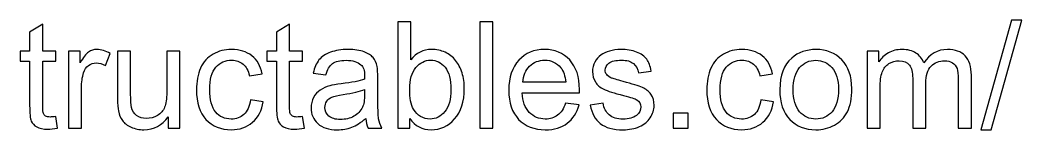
# Model space of a CAD drawing. Header units: centimetres. Extents: x -18.2 to 12.4, y -7.9 to 11.
# Drawn here: x -3.41 to 4.64, y 10.17 to 11.05 of the extents above; entities that cross this region are included whole.
import ezdxf

# ---------------------------------------------------------------- set-up
doc = ezdxf.new("R2010")
doc.units = ezdxf.units.CM
doc.header["$MEASUREMENT"] = 0
doc.layers.add('layer 1', color=7, linetype='Continuous')

msp = doc.modelspace()

# ---------------------------------------------------------------- linework, layer by layer
at = {"layer": 'layer 1', "color": 250}
for points, knots in [([(4.31264, 10.16726), (4.31264, 10.16726), (4.56034, 11.04851), (4.56034, 11.04851), (4.56034, 11.04851), (4.56034, 11.04851), (4.6447, 11.04851), (4.6447, 11.04851), (4.6447, 11.04851), (4.6447, 11.04851), (4.39699, 10.16726), (4.39699, 10.16726), (4.39699, 10.16726), (4.39699, 10.16726), (4.31264, 10.16726), (4.31264, 10.16726)], [0, 0, 0, 0, 0.2, 0.2, 0.2, 0.2, 0.4, 0.4, 0.4, 0.4, 0.6, 0.6, 0.6, 0.6, 1, 1, 1, 1]), ([(-3.12501, 10.27503), (-3.12501, 10.27503), (-3.11072, 10.18254), (-3.11072, 10.18254), (-3.11072, 10.18254), (-3.1401, 10.17639), (-3.1665, 10.17321), (-3.18952, 10.17321), (-3.18952, 10.17321), (-3.22743, 10.17321), (-3.2568, 10.17917), (-3.27784, 10.19128), (-3.27784, 10.19128), (-3.29868, 10.20338), (-3.31337, 10.21906), (-3.32191, 10.23871), (-3.32191, 10.23871), (-3.33044, 10.25836), (-3.33461, 10.29965), (-3.33461, 10.36256), (-3.33461, 10.36256), (-3.33461, 10.36256), (-3.33461, 10.71864), (-3.33461, 10.71864), (-3.33461, 10.71864), (-3.33461, 10.71864), (-3.41202, 10.71864), (-3.41202, 10.71864), (-3.41202, 10.71864), (-3.41202, 10.71864), (-3.41202, 10.79962), (-3.41202, 10.79962), (-3.41202, 10.79962), (-3.41202, 10.79962), (-3.33461, 10.79962), (-3.33461, 10.79962), (-3.33461, 10.79962), (-3.33461, 10.79962), (-3.33461, 10.95245), (-3.33461, 10.95245), (-3.33461, 10.95245), (-3.33461, 10.95245), (-3.22981, 11.01536), (-3.22981, 11.01536), (-3.22981, 11.01536), (-3.22981, 11.01536), (-3.22981, 10.79962), (-3.22981, 10.79962), (-3.22981, 10.79962), (-3.22981, 10.79962), (-3.12501, 10.79962), (-3.12501, 10.79962), (-3.12501, 10.79962), (-3.12501, 10.79962), (-3.12501, 10.71864), (-3.12501, 10.71864), (-3.12501, 10.71864), (-3.12501, 10.71864), (-3.22981, 10.71864), (-3.22981, 10.71864), (-3.22981, 10.71864), (-3.22981, 10.71864), (-3.22981, 10.35661), (-3.22981, 10.35661), (-3.22981, 10.35661), (-3.22981, 10.32664), (-3.22802, 10.30739), (-3.22425, 10.29885), (-3.22425, 10.29885), (-3.22068, 10.29032), (-3.21473, 10.28357), (-3.20639, 10.27841), (-3.20639, 10.27841), (-3.19805, 10.27345), (-3.18615, 10.27087), (-3.17066, 10.27087), (-3.17066, 10.27087), (-3.15915, 10.27087), (-3.14387, 10.27226), (-3.12501, 10.27503)], [0, 0, 0, 0, 0.047619, 0.047619, 0.047619, 0.047619, 0.0952381, 0.0952381, 0.0952381, 0.0952381, 0.1428571, 0.1428571, 0.1428571, 0.1428571, 0.1904762, 0.1904762, 0.1904762, 0.1904762, 0.2380952, 0.2380952, 0.2380952, 0.2380952, 0.2857143, 0.2857143, 0.2857143, 0.2857143, 0.3333333, 0.3333333, 0.3333333, 0.3333333, 0.3809524, 0.3809524, 0.3809524, 0.3809524, 0.4285714, 0.4285714, 0.4285714, 0.4285714, 0.4761905, 0.4761905, 0.4761905, 0.4761905, 0.5238095, 0.5238095, 0.5238095, 0.5238095, 0.5714286, 0.5714286, 0.5714286, 0.5714286, 0.6190476, 0.6190476, 0.6190476, 0.6190476, 0.6666667, 0.6666667, 0.6666667, 0.6666667, 0.7142857, 0.7142857, 0.7142857, 0.7142857, 0.7619048, 0.7619048, 0.7619048, 0.7619048, 0.8095238, 0.8095238, 0.8095238, 0.8095238, 0.8571429, 0.8571429, 0.8571429, 0.8571429, 0.9047619, 0.9047619, 0.9047619, 0.9047619, 1, 1, 1, 1]), ([(-1.13981, 10.27503), (-1.13981, 10.27503), (-1.12552, 10.18254), (-1.12552, 10.18254), (-1.12552, 10.18254), (-1.1549, 10.17639), (-1.1813, 10.17321), (-1.20432, 10.17321), (-1.20432, 10.17321), (-1.24223, 10.17321), (-1.2716, 10.17917), (-1.29264, 10.19128), (-1.29264, 10.19128), (-1.31348, 10.20338), (-1.32817, 10.21906), (-1.33671, 10.23871), (-1.33671, 10.23871), (-1.34524, 10.25836), (-1.34941, 10.29965), (-1.34941, 10.36256), (-1.34941, 10.36256), (-1.34941, 10.36256), (-1.34941, 10.71864), (-1.34941, 10.71864), (-1.34941, 10.71864), (-1.34941, 10.71864), (-1.42682, 10.71864), (-1.42682, 10.71864), (-1.42682, 10.71864), (-1.42682, 10.71864), (-1.42682, 10.79962), (-1.42682, 10.79962), (-1.42682, 10.79962), (-1.42682, 10.79962), (-1.34941, 10.79962), (-1.34941, 10.79962), (-1.34941, 10.79962), (-1.34941, 10.79962), (-1.34941, 10.95245), (-1.34941, 10.95245), (-1.34941, 10.95245), (-1.34941, 10.95245), (-1.24461, 11.01536), (-1.24461, 11.01536), (-1.24461, 11.01536), (-1.24461, 11.01536), (-1.24461, 10.79962), (-1.24461, 10.79962), (-1.24461, 10.79962), (-1.24461, 10.79962), (-1.13981, 10.79962), (-1.13981, 10.79962), (-1.13981, 10.79962), (-1.13981, 10.79962), (-1.13981, 10.71864), (-1.13981, 10.71864), (-1.13981, 10.71864), (-1.13981, 10.71864), (-1.24461, 10.71864), (-1.24461, 10.71864), (-1.24461, 10.71864), (-1.24461, 10.71864), (-1.24461, 10.35661), (-1.24461, 10.35661), (-1.24461, 10.35661), (-1.24461, 10.32664), (-1.24282, 10.30739), (-1.23905, 10.29885), (-1.23905, 10.29885), (-1.23548, 10.29032), (-1.22953, 10.28357), (-1.22119, 10.27841), (-1.22119, 10.27841), (-1.21285, 10.27345), (-1.20095, 10.27087), (-1.18546, 10.27087), (-1.18546, 10.27087), (-1.17395, 10.27087), (-1.15867, 10.27226), (-1.13981, 10.27503)], [0, 0, 0, 0, 0.047619, 0.047619, 0.047619, 0.047619, 0.0952381, 0.0952381, 0.0952381, 0.0952381, 0.1428571, 0.1428571, 0.1428571, 0.1428571, 0.1904762, 0.1904762, 0.1904762, 0.1904762, 0.2380952, 0.2380952, 0.2380952, 0.2380952, 0.2857143, 0.2857143, 0.2857143, 0.2857143, 0.3333333, 0.3333333, 0.3333333, 0.3333333, 0.3809524, 0.3809524, 0.3809524, 0.3809524, 0.4285714, 0.4285714, 0.4285714, 0.4285714, 0.4761905, 0.4761905, 0.4761905, 0.4761905, 0.5238095, 0.5238095, 0.5238095, 0.5238095, 0.5714286, 0.5714286, 0.5714286, 0.5714286, 0.6190476, 0.6190476, 0.6190476, 0.6190476, 0.6666667, 0.6666667, 0.6666667, 0.6666667, 0.7142857, 0.7142857, 0.7142857, 0.7142857, 0.7619048, 0.7619048, 0.7619048, 0.7619048, 0.8095238, 0.8095238, 0.8095238, 0.8095238, 0.8571429, 0.8571429, 0.8571429, 0.8571429, 0.9047619, 0.9047619, 0.9047619, 0.9047619, 1, 1, 1, 1]), ([(-0.27761, 10.18155), (-0.27761, 10.18155), (-0.37526, 10.18155), (-0.37526, 10.18155), (-0.37526, 10.18155), (-0.37526, 10.18155), (-0.37526, 11.03422), (-0.37526, 11.03422), (-0.37526, 11.03422), (-0.37526, 11.03422), (-0.27047, 11.03422), (-0.27047, 11.03422), (-0.27047, 11.03422), (-0.27047, 11.03422), (-0.27047, 10.72995), (-0.27047, 10.72995), (-0.27047, 10.72995), (-0.2262, 10.78513), (-0.16984, 10.81272), (-0.10116, 10.81272), (-0.10116, 10.81272), (-0.06325, 10.81272), (-0.02713, 10.80517), (0.00681, 10.78989), (0.00681, 10.78989), (0.04075, 10.77461), (0.06854, 10.75297), (0.09057, 10.72539), (0.09057, 10.72539), (0.1124, 10.6976), (0.12967, 10.66425), (0.14198, 10.62515), (0.14198, 10.62515), (0.15448, 10.58625), (0.16063, 10.54437), (0.16063, 10.49991), (0.16063, 10.49991), (0.16063, 10.39432), (0.13443, 10.31255), (0.08223, 10.25499), (0.08223, 10.25499), (0.02983, 10.19723), (-0.03288, 10.16845), (-0.10612, 10.16845), (-0.10612, 10.16845), (-0.17897, 10.16845), (-0.23613, 10.19882), (-0.27761, 10.25935), (-0.27761, 10.25935), (-0.27761, 10.25935), (-0.27761, 10.18155), (-0.27761, 10.18155)], [0, 0, 0, 0, 0.0714286, 0.0714286, 0.0714286, 0.0714286, 0.1428571, 0.1428571, 0.1428571, 0.1428571, 0.2142857, 0.2142857, 0.2142857, 0.2142857, 0.2857143, 0.2857143, 0.2857143, 0.2857143, 0.3571429, 0.3571429, 0.3571429, 0.3571429, 0.4285714, 0.4285714, 0.4285714, 0.4285714, 0.5, 0.5, 0.5, 0.5, 0.5714286, 0.5714286, 0.5714286, 0.5714286, 0.6428571, 0.6428571, 0.6428571, 0.6428571, 0.7142857, 0.7142857, 0.7142857, 0.7142857, 0.7857143, 0.7857143, 0.7857143, 0.7857143, 0.8571429, 0.8571429, 0.8571429, 0.8571429, 1, 1, 1, 1]), ([(0.28588, 10.18155), (0.28588, 10.18155), (0.28588, 11.03422), (0.28588, 11.03422), (0.28588, 11.03422), (0.28588, 11.03422), (0.39067, 11.03422), (0.39067, 11.03422), (0.39067, 11.03422), (0.39067, 11.03422), (0.39067, 10.18155), (0.39067, 10.18155), (0.39067, 10.18155), (0.39067, 10.18155), (0.28588, 10.18155), (0.28588, 10.18155)], [0, 0, 0, 0, 0.2, 0.2, 0.2, 0.2, 0.4, 0.4, 0.4, 0.4, 0.6, 0.6, 0.6, 0.6, 1, 1, 1, 1]), ([(-3.02279, 10.18155), (-3.02279, 10.18155), (-3.02279, 10.79962), (-3.02279, 10.79962), (-3.02279, 10.79962), (-3.02279, 10.79962), (-2.92871, 10.79962), (-2.92871, 10.79962), (-2.92871, 10.79962), (-2.92871, 10.79962), (-2.92871, 10.70494), (-2.92871, 10.70494), (-2.92871, 10.70494), (-2.9047, 10.74881), (-2.88247, 10.77778), (-2.86202, 10.79168), (-2.86202, 10.79168), (-2.84158, 10.80577), (-2.81915, 10.81272), (-2.79474, 10.81272), (-2.79474, 10.81272), (-2.75941, 10.81272), (-2.72348, 10.8016), (-2.68696, 10.77957), (-2.68696, 10.77957), (-2.68696, 10.77957), (-2.72428, 10.68291), (-2.72428, 10.68291), (-2.72428, 10.68291), (-2.74968, 10.6972), (-2.77509, 10.70435), (-2.8005, 10.70435), (-2.8005, 10.70435), (-2.82332, 10.70435), (-2.84376, 10.6974), (-2.86183, 10.6837), (-2.86183, 10.6837), (-2.87989, 10.67001), (-2.89279, 10.65096), (-2.90053, 10.62654), (-2.90053, 10.62654), (-2.91224, 10.58943), (-2.918, 10.54874), (-2.918, 10.50448), (-2.918, 10.50448), (-2.918, 10.50448), (-2.918, 10.18155), (-2.918, 10.18155), (-2.918, 10.18155), (-2.918, 10.18155), (-3.02279, 10.18155), (-3.02279, 10.18155)], [0, 0, 0, 0, 0.0714286, 0.0714286, 0.0714286, 0.0714286, 0.1428571, 0.1428571, 0.1428571, 0.1428571, 0.2142857, 0.2142857, 0.2142857, 0.2142857, 0.2857143, 0.2857143, 0.2857143, 0.2857143, 0.3571429, 0.3571429, 0.3571429, 0.3571429, 0.4285714, 0.4285714, 0.4285714, 0.4285714, 0.5, 0.5, 0.5, 0.5, 0.5714286, 0.5714286, 0.5714286, 0.5714286, 0.6428571, 0.6428571, 0.6428571, 0.6428571, 0.7142857, 0.7142857, 0.7142857, 0.7142857, 0.7857143, 0.7857143, 0.7857143, 0.7857143, 0.8571429, 0.8571429, 0.8571429, 0.8571429, 1, 1, 1, 1]), ([(-2.22133, 10.18155), (-2.22133, 10.18155), (-2.22133, 10.27345), (-2.22133, 10.27345), (-2.22133, 10.27345), (-2.26937, 10.20338), (-2.33447, 10.16845), (-2.41684, 10.16845), (-2.41684, 10.16845), (-2.45316, 10.16845), (-2.4871, 10.1754), (-2.51866, 10.18929), (-2.51866, 10.18929), (-2.55021, 10.20338), (-2.57364, 10.22085), (-2.58892, 10.24189), (-2.58892, 10.24189), (-2.6042, 10.26313), (-2.61492, 10.28893), (-2.62107, 10.31949), (-2.62107, 10.31949), (-2.62524, 10.34014), (-2.62742, 10.37269), (-2.62742, 10.41715), (-2.62742, 10.41715), (-2.62742, 10.41715), (-2.62742, 10.79962), (-2.62742, 10.79962), (-2.62742, 10.79962), (-2.62742, 10.79962), (-2.52263, 10.79962), (-2.52263, 10.79962), (-2.52263, 10.79962), (-2.52263, 10.79962), (-2.52263, 10.45764), (-2.52263, 10.45764), (-2.52263, 10.45764), (-2.52263, 10.40305), (-2.52044, 10.36614), (-2.51627, 10.34728), (-2.51627, 10.34728), (-2.50973, 10.31969), (-2.49583, 10.29826), (-2.4744, 10.28258), (-2.4744, 10.28258), (-2.45316, 10.2669), (-2.42696, 10.25896), (-2.3956, 10.25896), (-2.3956, 10.25896), (-2.36424, 10.25896), (-2.33486, 10.2669), (-2.30747, 10.28297), (-2.30747, 10.28297), (-2.28008, 10.29905), (-2.26063, 10.32108), (-2.24912, 10.34867), (-2.24912, 10.34867), (-2.23781, 10.37626), (-2.23205, 10.41655), (-2.23205, 10.46915), (-2.23205, 10.46915), (-2.23205, 10.46915), (-2.23205, 10.79962), (-2.23205, 10.79962), (-2.23205, 10.79962), (-2.23205, 10.79962), (-2.12725, 10.79962), (-2.12725, 10.79962), (-2.12725, 10.79962), (-2.12725, 10.79962), (-2.12725, 10.18155), (-2.12725, 10.18155), (-2.12725, 10.18155), (-2.12725, 10.18155), (-2.22133, 10.18155), (-2.22133, 10.18155)], [0, 0, 0, 0, 0.05, 0.05, 0.05, 0.05, 0.1, 0.1, 0.1, 0.1, 0.15, 0.15, 0.15, 0.15, 0.2, 0.2, 0.2, 0.2, 0.25, 0.25, 0.25, 0.25, 0.3, 0.3, 0.3, 0.3, 0.35, 0.35, 0.35, 0.35, 0.4, 0.4, 0.4, 0.4, 0.45, 0.45, 0.45, 0.45, 0.5, 0.5, 0.5, 0.5, 0.55, 0.55, 0.55, 0.55, 0.6, 0.6, 0.6, 0.6, 0.65, 0.65, 0.65, 0.65, 0.7, 0.7, 0.7, 0.7, 0.75, 0.75, 0.75, 0.75, 0.8, 0.8, 0.8, 0.8, 0.85, 0.85, 0.85, 0.85, 0.9, 0.9, 0.9, 0.9, 1, 1, 1, 1]), ([(-1.559, 10.40782), (-1.559, 10.40782), (-1.45659, 10.39353), (-1.45659, 10.39353), (-1.45659, 10.39353), (-1.4679, 10.32307), (-1.49648, 10.26809), (-1.54273, 10.22819), (-1.54273, 10.22819), (-1.58897, 10.1883), (-1.64594, 10.16845), (-1.71322, 10.16845), (-1.71322, 10.16845), (-1.79758, 10.16845), (-1.86546, 10.19604), (-1.91666, 10.25122), (-1.91666, 10.25122), (-1.96807, 10.30639), (-1.99367, 10.38539), (-1.99367, 10.4882), (-1.99367, 10.4882), (-1.99367, 10.55489), (-1.98256, 10.61305), (-1.96053, 10.66306), (-1.96053, 10.66306), (-1.9385, 10.71288), (-1.90495, 10.75039), (-1.8597, 10.7752), (-1.8597, 10.7752), (-1.81465, 10.80021), (-1.76562, 10.81272), (-1.71243, 10.81272), (-1.71243, 10.81272), (-1.64554, 10.81272), (-1.59056, 10.79585), (-1.54809, 10.76191), (-1.54809, 10.76191), (-1.50541, 10.72797), (-1.47802, 10.67973), (-1.46611, 10.61741), (-1.46611, 10.61741), (-1.46611, 10.61741), (-1.56734, 10.60193), (-1.56734, 10.60193), (-1.56734, 10.60193), (-1.57707, 10.64341), (-1.59413, 10.67457), (-1.61894, 10.69561), (-1.61894, 10.69561), (-1.64356, 10.71645), (-1.67333, 10.72697), (-1.70826, 10.72697), (-1.70826, 10.72697), (-1.76106, 10.72697), (-1.80393, 10.70812), (-1.83707, 10.67041), (-1.83707, 10.67041), (-1.87002, 10.6325), (-1.8865, 10.57295), (-1.8865, 10.49118), (-1.8865, 10.49118), (-1.8865, 10.40821), (-1.87062, 10.34807), (-1.83886, 10.31056), (-1.83886, 10.31056), (-1.80691, 10.27305), (-1.76542, 10.25419), (-1.71441, 10.25419), (-1.71441, 10.25419), (-1.67313, 10.25419), (-1.63879, 10.2667), (-1.6114, 10.2919), (-1.6114, 10.2919), (-1.58381, 10.31691), (-1.56635, 10.35562), (-1.559, 10.40782)], [0, 0, 0, 0, 0.05, 0.05, 0.05, 0.05, 0.1, 0.1, 0.1, 0.1, 0.15, 0.15, 0.15, 0.15, 0.2, 0.2, 0.2, 0.2, 0.25, 0.25, 0.25, 0.25, 0.3, 0.3, 0.3, 0.3, 0.35, 0.35, 0.35, 0.35, 0.4, 0.4, 0.4, 0.4, 0.45, 0.45, 0.45, 0.45, 0.5, 0.5, 0.5, 0.5, 0.55, 0.55, 0.55, 0.55, 0.6, 0.6, 0.6, 0.6, 0.65, 0.65, 0.65, 0.65, 0.7, 0.7, 0.7, 0.7, 0.75, 0.75, 0.75, 0.75, 0.8, 0.8, 0.8, 0.8, 0.85, 0.85, 0.85, 0.85, 0.9, 0.9, 0.9, 0.9, 1, 1, 1, 1]), ([(-0.63269, 10.25896), (-0.6716, 10.22581), (-0.70911, 10.20259), (-0.74503, 10.18889), (-0.74503, 10.18889), (-0.78096, 10.1752), (-0.81946, 10.16845), (-0.86075, 10.16845), (-0.86075, 10.16845), (-0.92863, 10.16845), (-0.98083, 10.18492), (-1.01735, 10.21807), (-1.01735, 10.21807), (-1.05387, 10.25102), (-1.07213, 10.29329), (-1.07213, 10.3447), (-1.07213, 10.3447), (-1.07213, 10.37487), (-1.06518, 10.40246), (-1.05149, 10.42747), (-1.05149, 10.42747), (-1.03759, 10.45248), (-1.01953, 10.47232), (-0.9973, 10.48741), (-0.9973, 10.48741), (-0.97487, 10.50249), (-0.94986, 10.514), (-0.92188, 10.52174), (-0.92188, 10.52174), (-0.90124, 10.5271), (-0.87008, 10.53226), (-0.82859, 10.53742), (-0.82859, 10.53742), (-0.74404, 10.54735), (-0.68152, 10.55946), (-0.64163, 10.57335), (-0.64163, 10.57335), (-0.64123, 10.58764), (-0.64103, 10.59677), (-0.64103, 10.60054), (-0.64103, 10.60054), (-0.64103, 10.64302), (-0.65095, 10.67299), (-0.6708, 10.69045), (-0.6708, 10.69045), (-0.6976, 10.71407), (-0.73749, 10.72578), (-0.79029, 10.72578), (-0.79029, 10.72578), (-0.83971, 10.72578), (-0.87623, 10.71705), (-0.89965, 10.69978), (-0.89965, 10.69978), (-0.92327, 10.68251), (-0.94054, 10.65195), (-0.95185, 10.60789), (-0.95185, 10.60789), (-0.95185, 10.60789), (-1.05427, 10.62218), (-1.05427, 10.62218), (-1.05427, 10.62218), (-1.04494, 10.66604), (-1.02965, 10.70157), (-1.00822, 10.72856), (-1.00822, 10.72856), (-0.98678, 10.75555), (-0.95582, 10.7762), (-0.91533, 10.79088), (-0.91533, 10.79088), (-0.87504, 10.80537), (-0.828, 10.81272), (-0.77481, 10.81272), (-0.77481, 10.81272), (-0.72201, 10.81272), (-0.67894, 10.80656), (-0.64579, 10.79406), (-0.64579, 10.79406), (-0.61285, 10.78156), (-0.58843, 10.76607), (-0.57295, 10.74722), (-0.57295, 10.74722), (-0.55747, 10.72836), (-0.54655, 10.70454), (-0.5402, 10.67577), (-0.5402, 10.67577), (-0.53683, 10.6579), (-0.53504, 10.62575), (-0.53504, 10.5795), (-0.53504, 10.5795), (-0.53504, 10.5795), (-0.53504, 10.44057), (-0.53504, 10.44057), (-0.53504, 10.44057), (-0.53504, 10.34351), (-0.53286, 10.28218), (-0.52849, 10.25618), (-0.52849, 10.25618), (-0.52432, 10.23018), (-0.51559, 10.20537), (-0.50289, 10.18155), (-0.50289, 10.18155), (-0.50289, 10.18155), (-0.61245, 10.18155), (-0.61245, 10.18155), (-0.61245, 10.18155), (-0.62297, 10.20358), (-0.62972, 10.22938), (-0.63269, 10.25896)], [0, 0, 0, 0, 0.0357143, 0.0357143, 0.0357143, 0.0357143, 0.0714286, 0.0714286, 0.0714286, 0.0714286, 0.1071429, 0.1071429, 0.1071429, 0.1071429, 0.1428571, 0.1428571, 0.1428571, 0.1428571, 0.1785714, 0.1785714, 0.1785714, 0.1785714, 0.2142857, 0.2142857, 0.2142857, 0.2142857, 0.25, 0.25, 0.25, 0.25, 0.2857143, 0.2857143, 0.2857143, 0.2857143, 0.3214286, 0.3214286, 0.3214286, 0.3214286, 0.3571429, 0.3571429, 0.3571429, 0.3571429, 0.3928571, 0.3928571, 0.3928571, 0.3928571, 0.4285714, 0.4285714, 0.4285714, 0.4285714, 0.4642857, 0.4642857, 0.4642857, 0.4642857, 0.5, 0.5, 0.5, 0.5, 0.5357143, 0.5357143, 0.5357143, 0.5357143, 0.5714286, 0.5714286, 0.5714286, 0.5714286, 0.6071429, 0.6071429, 0.6071429, 0.6071429, 0.6428571, 0.6428571, 0.6428571, 0.6428571, 0.6785714, 0.6785714, 0.6785714, 0.6785714, 0.7142857, 0.7142857, 0.7142857, 0.7142857, 0.75, 0.75, 0.75, 0.75, 0.7857143, 0.7857143, 0.7857143, 0.7857143, 0.8214286, 0.8214286, 0.8214286, 0.8214286, 0.8571429, 0.8571429, 0.8571429, 0.8571429, 0.8928571, 0.8928571, 0.8928571, 0.8928571, 0.9285714, 0.9285714, 0.9285714, 0.9285714, 1, 1, 1, 1]), ([(0.9744, 10.38162), (0.9744, 10.38162), (1.08277, 10.36733), (1.08277, 10.36733), (1.08277, 10.36733), (1.0659, 10.30441), (1.03434, 10.25538), (0.98829, 10.22065), (0.98829, 10.22065), (0.94225, 10.18592), (0.8835, 10.16845), (0.81184, 10.16845), (0.81184, 10.16845), (0.72173, 10.16845), (0.65028, 10.19624), (0.59749, 10.25181), (0.59749, 10.25181), (0.54469, 10.30719), (0.51829, 10.38519), (0.51829, 10.48542), (0.51829, 10.48542), (0.51829, 10.58903), (0.54489, 10.66961), (0.59828, 10.72677), (0.59828, 10.72677), (0.65167, 10.78414), (0.72094, 10.81272), (0.80609, 10.81272), (0.80609, 10.81272), (0.88846, 10.81272), (0.95574, 10.78473), (1.00794, 10.72856), (1.00794, 10.72856), (1.06014, 10.67239), (1.08634, 10.5934), (1.08634, 10.49158), (1.08634, 10.49158), (1.08634, 10.48542), (1.08614, 10.47609), (1.08575, 10.46379), (1.08575, 10.46379), (1.08575, 10.46379), (0.62547, 10.46379), (0.62547, 10.46379), (0.62547, 10.46379), (0.62944, 10.39611), (0.6485, 10.34411), (0.68303, 10.30818), (0.68303, 10.30818), (0.71737, 10.27226), (0.76044, 10.25419), (0.81184, 10.25419), (0.81184, 10.25419), (0.85015, 10.25419), (0.8829, 10.26432), (0.90989, 10.28456), (0.90989, 10.28456), (0.93709, 10.30481), (0.95852, 10.33716), (0.9744, 10.38162)], [0, 0, 0, 0, 0.0625, 0.0625, 0.0625, 0.0625, 0.125, 0.125, 0.125, 0.125, 0.1875, 0.1875, 0.1875, 0.1875, 0.25, 0.25, 0.25, 0.25, 0.3125, 0.3125, 0.3125, 0.3125, 0.375, 0.375, 0.375, 0.375, 0.4375, 0.4375, 0.4375, 0.4375, 0.5, 0.5, 0.5, 0.5, 0.5625, 0.5625, 0.5625, 0.5625, 0.625, 0.625, 0.625, 0.625, 0.6875, 0.6875, 0.6875, 0.6875, 0.75, 0.75, 0.75, 0.75, 0.8125, 0.8125, 0.8125, 0.8125, 0.875, 0.875, 0.875, 0.875, 1, 1, 1, 1]), ([(1.17348, 10.36614), (1.17348, 10.36614), (1.27708, 10.38281), (1.27708, 10.38281), (1.27708, 10.38281), (1.28284, 10.34133), (1.29912, 10.30957), (1.32571, 10.28734), (1.32571, 10.28734), (1.35231, 10.26531), (1.38962, 10.25419), (1.43726, 10.25419), (1.43726, 10.25419), (1.48549, 10.25419), (1.52121, 10.26392), (1.54463, 10.28357), (1.54463, 10.28357), (1.56786, 10.30302), (1.57957, 10.32604), (1.57957, 10.35244), (1.57957, 10.35244), (1.57957, 10.37606), (1.56905, 10.39472), (1.54821, 10.40821), (1.54821, 10.40821), (1.53352, 10.41754), (1.49779, 10.42925), (1.44103, 10.44374), (1.44103, 10.44374), (1.36442, 10.46299), (1.31142, 10.47967), (1.28165, 10.49376), (1.28165, 10.49376), (1.25208, 10.50805), (1.22965, 10.5275), (1.21436, 10.55251), (1.21436, 10.55251), (1.19908, 10.57732), (1.19134, 10.60491), (1.19134, 10.63508), (1.19134, 10.63508), (1.19134, 10.66267), (1.19769, 10.68807), (1.2102, 10.71149), (1.2102, 10.71149), (1.2229, 10.73491), (1.23997, 10.75436), (1.2616, 10.76984), (1.2616, 10.76984), (1.27788, 10.78175), (1.30011, 10.79188), (1.32809, 10.80021), (1.32809, 10.80021), (1.35628, 10.80855), (1.38625, 10.81272), (1.4184, 10.81272), (1.4184, 10.81272), (1.46683, 10.81272), (1.50931, 10.80577), (1.54583, 10.79168), (1.54583, 10.79168), (1.58254, 10.77778), (1.60954, 10.75873), (1.627, 10.73491), (1.627, 10.73491), (1.64427, 10.7109), (1.65638, 10.67894), (1.66293, 10.63885), (1.66293, 10.63885), (1.66293, 10.63885), (1.56051, 10.62456), (1.56051, 10.62456), (1.56051, 10.62456), (1.55595, 10.65671), (1.54245, 10.68192), (1.52022, 10.69998), (1.52022, 10.69998), (1.49799, 10.71804), (1.46663, 10.72697), (1.42594, 10.72697), (1.42594, 10.72697), (1.37811, 10.72697), (1.34377, 10.71903), (1.32333, 10.70316), (1.32333, 10.70316), (1.30289, 10.68728), (1.29257, 10.66862), (1.29257, 10.64738), (1.29257, 10.64738), (1.29257, 10.63389), (1.29673, 10.62158), (1.30527, 10.61066), (1.30527, 10.61066), (1.3138, 10.59955), (1.3271, 10.59022), (1.34536, 10.58288), (1.34536, 10.58288), (1.35588, 10.57891), (1.38645, 10.56998), (1.43765, 10.55608), (1.43765, 10.55608), (1.51149, 10.53643), (1.56309, 10.52016), (1.59247, 10.50765), (1.59247, 10.50765), (1.62184, 10.49515), (1.64487, 10.47669), (1.66154, 10.45287), (1.66154, 10.45287), (1.67841, 10.42886), (1.68675, 10.39908), (1.68675, 10.36336), (1.68675, 10.36336), (1.68675, 10.32862), (1.67662, 10.29587), (1.65618, 10.26511), (1.65618, 10.26511), (1.63574, 10.23435), (1.60636, 10.21053), (1.56806, 10.19366), (1.56806, 10.19366), (1.52955, 10.17679), (1.48608, 10.16845), (1.43765, 10.16845), (1.43765, 10.16845), (1.35747, 10.16845), (1.29614, 10.18512), (1.25406, 10.21827), (1.25406, 10.21827), (1.21198, 10.25161), (1.18519, 10.30084), (1.17348, 10.36614)], [0, 0, 0, 0, 0.0294118, 0.0294118, 0.0294118, 0.0294118, 0.0588235, 0.0588235, 0.0588235, 0.0588235, 0.0882353, 0.0882353, 0.0882353, 0.0882353, 0.1176471, 0.1176471, 0.1176471, 0.1176471, 0.1470588, 0.1470588, 0.1470588, 0.1470588, 0.1764706, 0.1764706, 0.1764706, 0.1764706, 0.2058824, 0.2058824, 0.2058824, 0.2058824, 0.2352941, 0.2352941, 0.2352941, 0.2352941, 0.2647059, 0.2647059, 0.2647059, 0.2647059, 0.2941176, 0.2941176, 0.2941176, 0.2941176, 0.3235294, 0.3235294, 0.3235294, 0.3235294, 0.3529412, 0.3529412, 0.3529412, 0.3529412, 0.3823529, 0.3823529, 0.3823529, 0.3823529, 0.4117647, 0.4117647, 0.4117647, 0.4117647, 0.4411765, 0.4411765, 0.4411765, 0.4411765, 0.4705882, 0.4705882, 0.4705882, 0.4705882, 0.5, 0.5, 0.5, 0.5, 0.5294118, 0.5294118, 0.5294118, 0.5294118, 0.5588235, 0.5588235, 0.5588235, 0.5588235, 0.5882353, 0.5882353, 0.5882353, 0.5882353, 0.6176471, 0.6176471, 0.6176471, 0.6176471, 0.6470588, 0.6470588, 0.6470588, 0.6470588, 0.6764706, 0.6764706, 0.6764706, 0.6764706, 0.7058824, 0.7058824, 0.7058824, 0.7058824, 0.7352941, 0.7352941, 0.7352941, 0.7352941, 0.7647059, 0.7647059, 0.7647059, 0.7647059, 0.7941176, 0.7941176, 0.7941176, 0.7941176, 0.8235294, 0.8235294, 0.8235294, 0.8235294, 0.8529412, 0.8529412, 0.8529412, 0.8529412, 0.8823529, 0.8823529, 0.8823529, 0.8823529, 0.9117647, 0.9117647, 0.9117647, 0.9117647, 0.9411765, 0.9411765, 0.9411765, 0.9411765, 1, 1, 1, 1]), ([(2.54518, 10.40782), (2.54518, 10.40782), (2.64759, 10.39353), (2.64759, 10.39353), (2.64759, 10.39353), (2.63628, 10.32307), (2.6077, 10.26809), (2.56145, 10.22819), (2.56145, 10.22819), (2.51521, 10.1883), (2.45824, 10.16845), (2.39096, 10.16845), (2.39096, 10.16845), (2.3066, 10.16845), (2.23872, 10.19604), (2.18752, 10.25122), (2.18752, 10.25122), (2.13611, 10.30639), (2.11051, 10.38539), (2.11051, 10.4882), (2.11051, 10.4882), (2.11051, 10.55489), (2.12162, 10.61305), (2.14365, 10.66306), (2.14365, 10.66306), (2.16568, 10.71288), (2.19923, 10.75039), (2.24448, 10.7752), (2.24448, 10.7752), (2.28953, 10.80021), (2.33856, 10.81272), (2.39175, 10.81272), (2.39175, 10.81272), (2.45864, 10.81272), (2.51362, 10.79585), (2.55609, 10.76191), (2.55609, 10.76191), (2.59877, 10.72797), (2.62616, 10.67973), (2.63807, 10.61741), (2.63807, 10.61741), (2.63807, 10.61741), (2.53684, 10.60193), (2.53684, 10.60193), (2.53684, 10.60193), (2.52711, 10.64341), (2.51005, 10.67457), (2.48524, 10.69561), (2.48524, 10.69561), (2.46062, 10.71645), (2.43085, 10.72697), (2.39592, 10.72697), (2.39592, 10.72697), (2.34312, 10.72697), (2.30025, 10.70812), (2.26711, 10.67041), (2.26711, 10.67041), (2.23416, 10.6325), (2.21768, 10.57295), (2.21768, 10.49118), (2.21768, 10.49118), (2.21768, 10.40821), (2.23356, 10.34807), (2.26532, 10.31056), (2.26532, 10.31056), (2.29727, 10.27305), (2.33876, 10.25419), (2.38977, 10.25419), (2.38977, 10.25419), (2.43105, 10.25419), (2.46539, 10.2667), (2.49278, 10.2919), (2.49278, 10.2919), (2.52037, 10.31691), (2.53783, 10.35562), (2.54518, 10.40782)], [0, 0, 0, 0, 0.05, 0.05, 0.05, 0.05, 0.1, 0.1, 0.1, 0.1, 0.15, 0.15, 0.15, 0.15, 0.2, 0.2, 0.2, 0.2, 0.25, 0.25, 0.25, 0.25, 0.3, 0.3, 0.3, 0.3, 0.35, 0.35, 0.35, 0.35, 0.4, 0.4, 0.4, 0.4, 0.45, 0.45, 0.45, 0.45, 0.5, 0.5, 0.5, 0.5, 0.55, 0.55, 0.55, 0.55, 0.6, 0.6, 0.6, 0.6, 0.65, 0.65, 0.65, 0.65, 0.7, 0.7, 0.7, 0.7, 0.75, 0.75, 0.75, 0.75, 0.8, 0.8, 0.8, 0.8, 0.85, 0.85, 0.85, 0.85, 0.9, 0.9, 0.9, 0.9, 1, 1, 1, 1]), ([(2.69761, 10.49058), (2.69761, 10.60471), (2.72937, 10.68926), (2.79308, 10.74424), (2.79308, 10.74424), (2.84607, 10.78989), (2.91098, 10.81272), (2.98739, 10.81272), (2.98739, 10.81272), (3.07214, 10.81272), (3.14161, 10.78493), (3.1956, 10.72935), (3.1956, 10.72935), (3.24938, 10.67398), (3.27638, 10.59717), (3.27638, 10.49932), (3.27638, 10.49932), (3.27638, 10.41992), (3.26447, 10.3576), (3.24065, 10.31215), (3.24065, 10.31215), (3.21683, 10.2667), (3.1821, 10.23137), (3.13645, 10.20616), (3.13645, 10.20616), (3.091, 10.18095), (3.04118, 10.16845), (2.98739, 10.16845), (2.98739, 10.16845), (2.90085, 10.16845), (2.83099, 10.19604), (2.7776, 10.25141), (2.7776, 10.25141), (2.72421, 10.30679), (2.69761, 10.38658), (2.69761, 10.49058)], [0, 0, 0, 0, 0.1, 0.1, 0.1, 0.1, 0.2, 0.2, 0.2, 0.2, 0.3, 0.3, 0.3, 0.3, 0.4, 0.4, 0.4, 0.4, 0.5, 0.5, 0.5, 0.5, 0.6, 0.6, 0.6, 0.6, 0.7, 0.7, 0.7, 0.7, 0.8, 0.8, 0.8, 0.8, 1, 1, 1, 1]), ([(3.39924, 10.18155), (3.39924, 10.18155), (3.39924, 10.79962), (3.39924, 10.79962), (3.39924, 10.79962), (3.39924, 10.79962), (3.49332, 10.79962), (3.49332, 10.79962), (3.49332, 10.79962), (3.49332, 10.79962), (3.49332, 10.71229), (3.49332, 10.71229), (3.49332, 10.71229), (3.51257, 10.74245), (3.53837, 10.76687), (3.57053, 10.78513), (3.57053, 10.78513), (3.60268, 10.80359), (3.6392, 10.81272), (3.68029, 10.81272), (3.68029, 10.81272), (3.72594, 10.81272), (3.76345, 10.80319), (3.79263, 10.78433), (3.79263, 10.78433), (3.8218, 10.76528), (3.84244, 10.73888), (3.85435, 10.70474), (3.85435, 10.70474), (3.90358, 10.77679), (3.96729, 10.81272), (4.04589, 10.81272), (4.04589, 10.81272), (4.10741, 10.81272), (4.15485, 10.79585), (4.1878, 10.76191), (4.1878, 10.76191), (4.22095, 10.72797), (4.23762, 10.67577), (4.23762, 10.6053), (4.23762, 10.6053), (4.23762, 10.6053), (4.23762, 10.18155), (4.23762, 10.18155), (4.23762, 10.18155), (4.23762, 10.18155), (4.13282, 10.18155), (4.13282, 10.18155), (4.13282, 10.18155), (4.13282, 10.18155), (4.13282, 10.57057), (4.13282, 10.57057), (4.13282, 10.57057), (4.13282, 10.61225), (4.12925, 10.64242), (4.1225, 10.66088), (4.1225, 10.66088), (4.11575, 10.67934), (4.10345, 10.69403), (4.08538, 10.70534), (4.08538, 10.70534), (4.06752, 10.71665), (4.04648, 10.72221), (4.02247, 10.72221), (4.02247, 10.72221), (3.9788, 10.72221), (3.94268, 10.70772), (3.9139, 10.67894), (3.9139, 10.67894), (3.88512, 10.64996), (3.87083, 10.60372), (3.87083, 10.5402), (3.87083, 10.5402), (3.87083, 10.5402), (3.87083, 10.18155), (3.87083, 10.18155), (3.87083, 10.18155), (3.87083, 10.18155), (3.76603, 10.18155), (3.76603, 10.18155), (3.76603, 10.18155), (3.76603, 10.18155), (3.76603, 10.58268), (3.76603, 10.58268), (3.76603, 10.58268), (3.76603, 10.62912), (3.75749, 10.66405), (3.74043, 10.68728), (3.74043, 10.68728), (3.72336, 10.7105), (3.69537, 10.72221), (3.65667, 10.72221), (3.65667, 10.72221), (3.62729, 10.72221), (3.6001, 10.71447), (3.57509, 10.69899), (3.57509, 10.69899), (3.55008, 10.68351), (3.53202, 10.66088), (3.52071, 10.63091), (3.52071, 10.63091), (3.50959, 10.60114), (3.50404, 10.55807), (3.50404, 10.5019), (3.50404, 10.5019), (3.50404, 10.5019), (3.50404, 10.18155), (3.50404, 10.18155), (3.50404, 10.18155), (3.50404, 10.18155), (3.39924, 10.18155), (3.39924, 10.18155)], [0, 0, 0, 0, 0.0344828, 0.0344828, 0.0344828, 0.0344828, 0.0689655, 0.0689655, 0.0689655, 0.0689655, 0.1034483, 0.1034483, 0.1034483, 0.1034483, 0.137931, 0.137931, 0.137931, 0.137931, 0.1724138, 0.1724138, 0.1724138, 0.1724138, 0.2068966, 0.2068966, 0.2068966, 0.2068966, 0.2413793, 0.2413793, 0.2413793, 0.2413793, 0.2758621, 0.2758621, 0.2758621, 0.2758621, 0.3103448, 0.3103448, 0.3103448, 0.3103448, 0.3448276, 0.3448276, 0.3448276, 0.3448276, 0.3793103, 0.3793103, 0.3793103, 0.3793103, 0.4137931, 0.4137931, 0.4137931, 0.4137931, 0.4482759, 0.4482759, 0.4482759, 0.4482759, 0.4827586, 0.4827586, 0.4827586, 0.4827586, 0.5172414, 0.5172414, 0.5172414, 0.5172414, 0.5517241, 0.5517241, 0.5517241, 0.5517241, 0.5862069, 0.5862069, 0.5862069, 0.5862069, 0.6206897, 0.6206897, 0.6206897, 0.6206897, 0.6551724, 0.6551724, 0.6551724, 0.6551724, 0.6896552, 0.6896552, 0.6896552, 0.6896552, 0.7241379, 0.7241379, 0.7241379, 0.7241379, 0.7586207, 0.7586207, 0.7586207, 0.7586207, 0.7931034, 0.7931034, 0.7931034, 0.7931034, 0.8275862, 0.8275862, 0.8275862, 0.8275862, 0.862069, 0.862069, 0.862069, 0.862069, 0.8965517, 0.8965517, 0.8965517, 0.8965517, 0.9310345, 0.9310345, 0.9310345, 0.9310345, 1, 1, 1, 1]), ([(-0.2788, 10.49515), (-0.2788, 10.42131), (-0.26868, 10.36792), (-0.24863, 10.33498), (-0.24863, 10.33498), (-0.21568, 10.28119), (-0.17123, 10.25419), (-0.11506, 10.25419), (-0.11506, 10.25419), (-0.06921, 10.25419), (-0.02971, 10.27404), (0.00344, 10.31374), (0.00344, 10.31374), (0.03678, 10.35343), (0.05345, 10.41258), (0.05345, 10.49118), (0.05345, 10.49118), (0.05345, 10.57176), (0.03758, 10.63111), (0.00562, 10.66941), (0.00562, 10.66941), (-0.02633, 10.70772), (-0.06504, 10.72697), (-0.11029, 10.72697), (-0.11029, 10.72697), (-0.15614, 10.72697), (-0.19564, 10.70713), (-0.22878, 10.66743), (-0.22878, 10.66743), (-0.26213, 10.62773), (-0.2788, 10.57037), (-0.2788, 10.49515)], [0, 0, 0, 0, 0.1111111, 0.1111111, 0.1111111, 0.1111111, 0.2222222, 0.2222222, 0.2222222, 0.2222222, 0.3333333, 0.3333333, 0.3333333, 0.3333333, 0.4444444, 0.4444444, 0.4444444, 0.4444444, 0.5555556, 0.5555556, 0.5555556, 0.5555556, 0.6666667, 0.6666667, 0.6666667, 0.6666667, 0.7777778, 0.7777778, 0.7777778, 0.7777778, 1, 1, 1, 1]), ([(0.63143, 10.54953), (0.63143, 10.54953), (0.97559, 10.54953), (0.97559, 10.54953), (0.97559, 10.54953), (0.97103, 10.60153), (0.95773, 10.64044), (0.93609, 10.66644), (0.93609, 10.66644), (0.90295, 10.70673), (0.85968, 10.72697), (0.80668, 10.72697), (0.80668, 10.72697), (0.75865, 10.72697), (0.71836, 10.7109), (0.68561, 10.67874), (0.68561, 10.67874), (0.65306, 10.64659), (0.635, 10.60352), (0.63143, 10.54953)], [0, 0, 0, 0, 0.1666667, 0.1666667, 0.1666667, 0.1666667, 0.3333333, 0.3333333, 0.3333333, 0.3333333, 0.5, 0.5, 0.5, 0.5, 0.6666667, 0.6666667, 0.6666667, 0.6666667, 1, 1, 1, 1]), ([(2.80479, 10.49038), (2.80479, 10.41139), (2.82206, 10.35224), (2.85659, 10.31314), (2.85659, 10.31314), (2.89133, 10.27384), (2.93479, 10.25419), (2.98739, 10.25419), (2.98739, 10.25419), (3.03939, 10.25419), (3.08266, 10.27384), (3.11739, 10.31334), (3.11739, 10.31334), (3.15193, 10.35284), (3.1692, 10.41298), (3.1692, 10.49376), (3.1692, 10.49376), (3.1692, 10.56998), (3.15173, 10.62773), (3.117, 10.66683), (3.117, 10.66683), (3.08226, 10.70613), (3.03899, 10.72578), (2.98739, 10.72578), (2.98739, 10.72578), (2.93479, 10.72578), (2.89133, 10.70633), (2.85659, 10.66723), (2.85659, 10.66723), (2.82206, 10.62813), (2.80479, 10.56918), (2.80479, 10.49038)], [0, 0, 0, 0, 0.1111111, 0.1111111, 0.1111111, 0.1111111, 0.2222222, 0.2222222, 0.2222222, 0.2222222, 0.3333333, 0.3333333, 0.3333333, 0.3333333, 0.4444444, 0.4444444, 0.4444444, 0.4444444, 0.5555556, 0.5555556, 0.5555556, 0.5555556, 0.6666667, 0.6666667, 0.6666667, 0.6666667, 0.7777778, 0.7777778, 0.7777778, 0.7777778, 1, 1, 1, 1]), ([(-0.64103, 10.49118), (-0.67914, 10.4757), (-0.7363, 10.4626), (-0.81252, 10.45188), (-0.81252, 10.45188), (-0.85579, 10.44573), (-0.88635, 10.43878), (-0.90421, 10.43104), (-0.90421, 10.43104), (-0.92208, 10.4233), (-0.93577, 10.41199), (-0.9455, 10.3973), (-0.9455, 10.3973), (-0.95522, 10.38241), (-0.96019, 10.36594), (-0.96019, 10.34768), (-0.96019, 10.34768), (-0.96019, 10.32009), (-0.94967, 10.29687), (-0.92843, 10.27841), (-0.92843, 10.27841), (-0.90719, 10.25995), (-0.87623, 10.25062), (-0.83554, 10.25062), (-0.83554, 10.25062), (-0.79525, 10.25062), (-0.75932, 10.25935), (-0.72777, 10.27702), (-0.72777, 10.27702), (-0.69641, 10.29449), (-0.67318, 10.3185), (-0.6585, 10.34887), (-0.6585, 10.34887), (-0.64718, 10.37249), (-0.64163, 10.40722), (-0.64163, 10.45307), (-0.64163, 10.45307), (-0.64163, 10.45307), (-0.64103, 10.49118), (-0.64103, 10.49118)], [0, 0, 0, 0, 0.0909091, 0.0909091, 0.0909091, 0.0909091, 0.1818182, 0.1818182, 0.1818182, 0.1818182, 0.2727273, 0.2727273, 0.2727273, 0.2727273, 0.3636364, 0.3636364, 0.3636364, 0.3636364, 0.4545455, 0.4545455, 0.4545455, 0.4545455, 0.5454545, 0.5454545, 0.5454545, 0.5454545, 0.6363636, 0.6363636, 0.6363636, 0.6363636, 0.7272727, 0.7272727, 0.7272727, 0.7272727, 0.8181818, 0.8181818, 0.8181818, 0.8181818, 1, 1, 1, 1]), ([(1.84037, 10.18155), (1.84037, 10.18155), (1.84037, 10.30064), (1.84037, 10.30064), (1.84037, 10.30064), (1.84037, 10.30064), (1.95946, 10.30064), (1.95946, 10.30064), (1.95946, 10.30064), (1.95946, 10.30064), (1.95946, 10.18155), (1.95946, 10.18155), (1.95946, 10.18155), (1.95946, 10.18155), (1.84037, 10.18155), (1.84037, 10.18155)], [0, 0, 0, 0, 0.2, 0.2, 0.2, 0.2, 0.4, 0.4, 0.4, 0.4, 0.6, 0.6, 0.6, 0.6, 1, 1, 1, 1])]:
    msp.add_open_spline(points, degree=3, knots=knots, dxfattribs=at)

doc.saveas('drawing.dxf')
